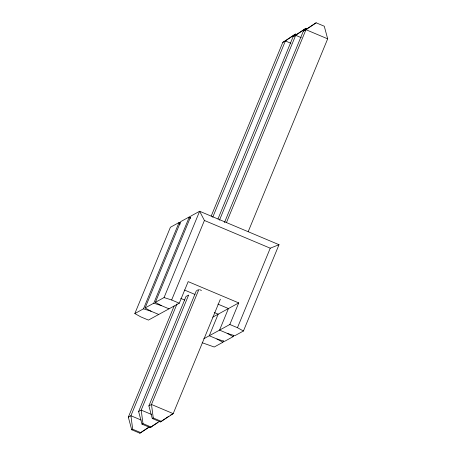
<?xml version="1.0" encoding="UTF-8"?>
<svg xmlns="http://www.w3.org/2000/svg" width="456" height="456" viewBox="0 0 456 456"><rect width="100%" height="100%" fill="white"/><g stroke="black" fill="none" stroke-linecap="round" stroke-linejoin="round"><path stroke-width="0.68" d="M203.832 338.734L229.835 324.49L238.727 302.915L188.174 281.62L179.282 303.2L148.439 320.095L140.801 316.88L134.828 313.574L170.401 227.27L179.06 222.522L180.376 223.075M134.828 313.574L143.492 308.832L179.06 222.522L180.023 224.369M158.716 314.463L151.084 311.248L145.111 307.942L180.679 221.639L189.343 216.891L190.654 217.444M145.111 307.942L153.769 303.2L189.343 216.891L190.3 218.737M168.999 308.832L161.367 305.611L155.388 302.311L190.961 216.007L199.625 211.259L279.015 244.701L243.447 331.005L234.783 335.753L227.185 333.336L219.553 330.121L228.445 308.547L217.939 304.123M155.388 302.311L164.052 297.568L199.625 211.259L204.419 220.47L270.243 248.195L279.015 244.701M164.052 297.568L171.644 299.98L204.419 220.47M149.095 427.221L139.867 433.2L131.721 429.769L128.33 417.16L174.135 306.022M211.225 216.047L282.805 42.374L294.599 34.593L295.573 34.063L296.736 34.553M176.996 303.947L130.918 415.741L132.696 429.238L140.836 432.67M212.73 217.255L285.393 40.954L295.573 34.063M159.965 421.202L150.144 427.568L142.004 424.137L138.607 411.529L186.042 296.446L188.117 295.306M217.979 218.965L293.088 36.742L304.882 28.962L305.856 28.432L307.019 28.922M188.636 295.026L141.2 410.109L142.973 423.607L151.118 427.038M219.484 220.18L295.676 35.323L305.856 28.432M220.362 299.199L173.195 413.626L160.426 421.937L152.287 418.505L148.89 405.897L196.325 290.814M224.466 222.545L303.365 31.111L316.133 22.8L324.279 26.231L327.67 38.84L248.229 231.585M198.645 290.05L151.483 404.478L153.256 417.975L161.401 421.407M226.512 222.437L305.959 29.691L316.133 22.8M202.173 342.724L214.223 347.016L222.881 342.268L223.423 340.963M214.229 312.52L218.167 314.178L209.27 335.753L216.908 338.968L224.5 341.384L233.164 336.636L233.7 335.331M243.447 331.005L237.468 327.704L270.243 248.195M139.867 433.2L148.912 427.072M150.144 427.568L157.497 422.592M160.426 421.937L168.908 416.191M282.805 42.374L285.393 40.954L290.945 43.297M293.088 36.742L295.676 35.323L301.228 37.66M303.365 31.111L305.959 29.691L327.67 38.84M196.844 290.529L198.4 289.674M212.724 317.159L238.727 302.915M128.33 417.16L130.918 415.741L141.138 420.044M138.607 411.529L141.2 410.109L151.42 414.413M148.89 405.897L151.483 404.478L173.195 413.626L170.607 415.045M131.721 429.769L132.696 429.238M142.004 424.137L142.973 423.607M152.287 418.505L153.256 417.975M153.769 303.2L161.367 305.611M143.492 308.832L151.084 311.248M199.557 289.663L201.472 290.466M184.458 290.016L194.963 294.445M180.741 298.418L184.68 300.077M171.644 299.98L179.282 303.2M229.835 324.49L237.468 327.704M227.185 333.336L233.164 336.636M216.908 338.968L222.881 342.268"/></g></svg>
